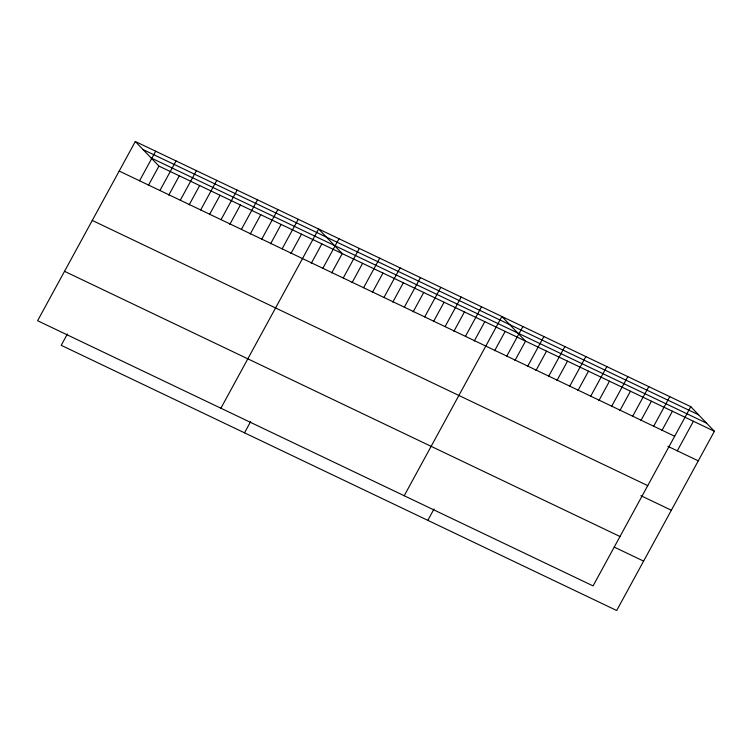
<?xml version="1.0" encoding="UTF-8"?>
<svg xmlns="http://www.w3.org/2000/svg" width="752" height="752" viewBox="0 0 752 752"><rect width="100%" height="100%" fill="white"/><g stroke="black" fill="none" stroke-linecap="round" stroke-linejoin="round"><path stroke-width="1.13" d="M135.313 141.489L37.6 320.719L593.065 585.902L690.787 406.682L135.313 141.489L158.935 166.098L714.4 431.281L616.687 610.511L61.213 345.318L67.389 334.001M139.562 180.771L155.683 151.218M148.37 185.462L158.935 166.098M159.932 190.5L176.053 160.937M168.739 195.182L179.296 175.818M180.301 200.22L196.413 170.666M189.109 204.911L199.665 185.547M200.671 209.949L216.783 180.386M209.47 214.63L220.035 195.266M221.032 219.669L237.153 190.115M229.839 224.359L240.396 204.995M241.401 229.398L257.513 199.835M250.209 234.079L260.765 214.715M261.771 239.117L277.883 209.554M270.579 243.808L281.135 224.434M282.132 248.837L298.253 219.283M290.939 253.527L301.505 234.163M220.9 408.223L318.622 229.003L342.235 253.612L331.679 272.976M311.309 263.247L321.865 243.883M322.871 268.285L338.983 238.732M244.522 432.832L250.689 421.515M343.241 278.014L359.353 248.451M352.049 282.696L362.605 263.332M363.601 287.734L379.722 258.18M372.409 292.425L382.975 273.061M383.971 297.463L400.092 267.9M392.779 302.144L403.335 282.78M404.341 307.183L420.453 277.62M413.149 311.873L423.705 292.5M424.711 316.902L440.822 287.349M433.509 321.593L444.075 302.229M445.071 326.631L461.192 297.068M453.879 331.312L464.435 311.948M465.441 336.351L481.553 306.797M474.249 341.041L484.805 321.677M404.209 495.737L501.922 316.517L525.545 341.126L514.979 360.49M494.619 350.761L505.175 331.397M506.792 356.091L522.913 326.537M427.822 520.346L433.998 509.029M527.772 366.111L543.893 336.558M535.969 370.51L546.525 351.137M548.763 376.132L564.874 346.569M556.95 380.521L567.506 361.157M569.743 386.152L585.864 356.589M577.931 390.542L588.496 371.178M590.734 396.172L606.845 366.609M598.921 400.562L609.477 381.198M611.714 406.183L627.826 376.63M619.902 410.583L630.458 391.209M632.695 416.204L648.816 386.65M640.892 420.594L651.448 401.23M653.685 426.224L669.797 396.661M661.873 430.614L672.429 411.25M677.298 450.824L693.419 421.27M143.106 149.61L698.58 414.803M151.133 157.976L706.607 423.169M119.201 171.052L674.666 436.245M667.861 446.321L698.288 460.844M92.27 220.439L647.735 485.632M640.93 495.709L671.357 510.232M64.531 271.322L619.996 536.514M614.234 547.089L643.609 561.114M690.787 406.682L714.4 431.281"/></g></svg>
